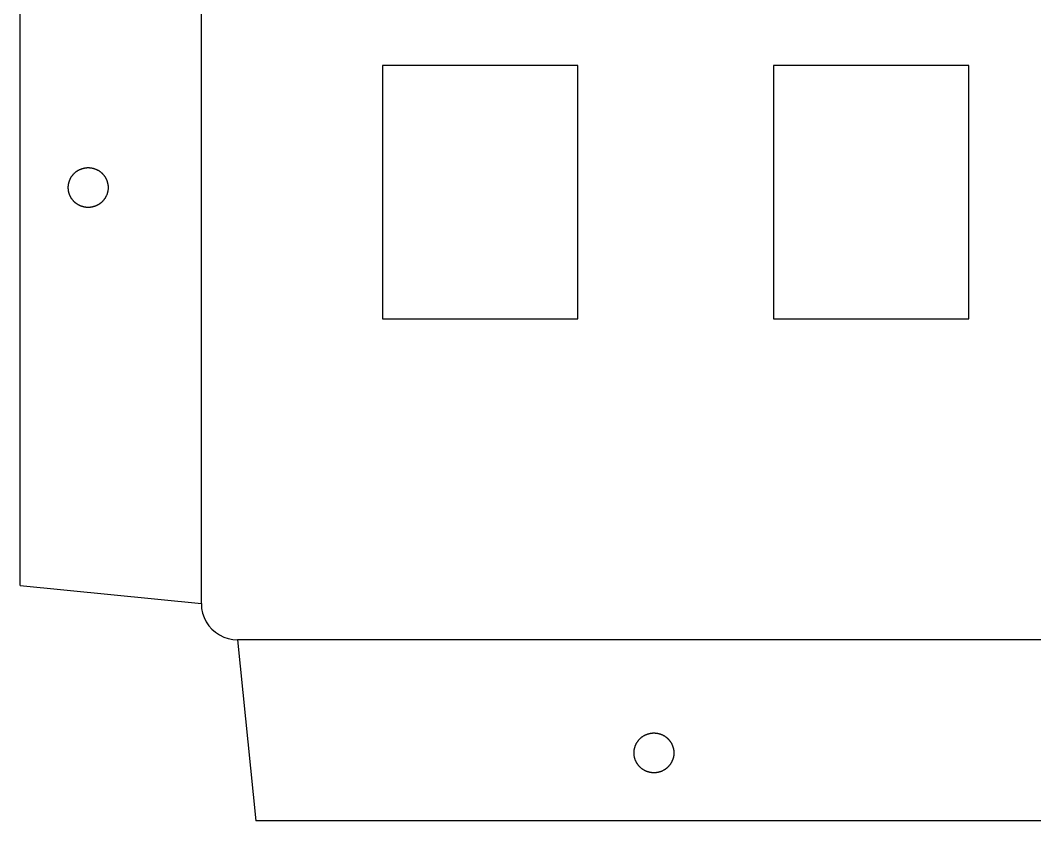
# Model space of a CAD drawing. Header units: metres. Extents: x 13 to 238, y 4 to 739.
# Drawn here: x 12.5 to 124.6, y 3.8 to 92.3 of the extents above; entities that cross this region are included whole.
import ezdxf

# ---------------------------------------------------------------- set-up
doc = ezdxf.new("R2010")
doc.units = ezdxf.units.M

msp = doc.modelspace()

# ---------------------------------------------------------------- linework, layer by layer
at = {"layer": 'Layer0'}
for p, q in [((32.53, 27.84), (32.53, 714.84)), ((12.53, 29.84), (12.53, 712.84)), ((74.13, 87.34), (52.53, 87.34)), ((52.53, 87.34), (52.53, 59.34)), ((74.13, 59.34), (74.13, 87.34)), ((117.33, 87.34), (95.73, 87.34)), ((95.73, 87.34), (95.73, 59.34)), ((117.33, 59.34), (117.33, 87.34)), ((18.2, 75.07), (18.23, 75.1)), ((18.23, 75.1), (18.25, 75.13)), ((18.25, 75.13), (18.27, 75.16)), ((18.27, 75.16), (18.29, 75.19)), ((18.29, 75.19), (18.32, 75.22)), ((18.32, 75.22), (18.34, 75.25)), ((18.34, 75.25), (18.37, 75.28)), ((18.37, 75.28), (18.39, 75.31)), ((18.39, 75.31), (18.42, 75.34)), ((18.42, 75.34), (18.44, 75.37)), ((18.44, 75.37), (18.47, 75.4)), ((18.47, 75.4), (18.5, 75.42)), ((18.5, 75.42), (18.53, 75.45)), ((18.53, 75.45), (18.56, 75.47)), ((18.56, 75.47), (18.58, 75.5)), ((18.58, 75.5), (18.61, 75.53)), ((18.61, 75.53), (18.64, 75.55)), ((18.64, 75.55), (18.67, 75.57)), ((18.67, 75.57), (18.7, 75.6)), ((18.7, 75.6), (18.73, 75.62)), ((18.73, 75.62), (18.77, 75.64)), ((18.77, 75.64), (18.8, 75.66)), ((18.8, 75.66), (18.83, 75.68)), ((18.83, 75.68), (18.86, 75.71)), ((18.86, 75.71), (18.89, 75.73)), ((18.89, 75.73), (18.93, 75.75)), ((18.93, 75.75), (18.96, 75.76)), ((18.96, 75.76), (18.99, 75.78)), ((18.99, 75.78), (19.03, 75.8)), ((19.03, 75.8), (19.06, 75.82)), ((19.06, 75.82), (19.1, 75.83)), ((19.1, 75.83), (19.13, 75.85)), ((19.13, 75.85), (19.17, 75.86)), ((19.17, 75.86), (19.2, 75.88)), ((19.2, 75.88), (19.24, 75.89)), ((19.24, 75.89), (19.28, 75.91)), ((19.28, 75.91), (19.31, 75.92)), ((19.31, 75.92), (19.35, 75.93)), ((19.35, 75.93), (19.38, 75.94)), ((19.38, 75.94), (19.42, 75.95)), ((19.42, 75.95), (19.46, 75.96)), ((19.46, 75.96), (19.5, 75.97)), ((19.5, 75.97), (19.53, 75.98)), ((19.53, 75.98), (19.57, 75.99)), ((19.57, 75.99), (19.61, 76)), ((19.61, 76), (19.65, 76.01)), ((19.65, 76.01), (19.68, 76.01)), ((19.68, 76.01), (19.72, 76.02)), ((19.72, 76.02), (19.76, 76.02)), ((19.76, 76.02), (19.8, 76.03)), ((19.8, 76.03), (19.84, 76.03)), ((19.84, 76.03), (19.87, 76.03)), ((19.87, 76.03), (19.91, 76.04)), ((19.91, 76.04), (19.95, 76.04)), ((19.95, 76.04), (19.99, 76.04)), ((19.99, 76.04), (20.03, 76.04)), ((20.03, 76.04), (20.07, 76.04)), ((20.07, 76.04), (20.1, 76.04)), ((20.1, 76.04), (20.14, 76.04)), ((20.14, 76.04), (20.18, 76.03)), ((20.18, 76.03), (20.22, 76.03)), ((20.22, 76.03), (20.26, 76.03)), ((20.26, 76.03), (20.3, 76.02)), ((20.3, 76.02), (20.33, 76.02)), ((20.33, 76.02), (20.37, 76.01)), ((20.37, 76.01), (20.41, 76.01)), ((20.41, 76.01), (20.45, 76)), ((20.45, 76), (20.48, 75.99)), ((20.48, 75.99), (20.52, 75.98)), ((20.52, 75.98), (20.56, 75.97)), ((20.56, 75.97), (20.6, 75.96)), ((20.6, 75.96), (20.63, 75.95)), ((20.63, 75.95), (20.67, 75.94)), ((20.67, 75.94), (20.71, 75.93)), ((20.71, 75.93), (20.74, 75.92)), ((20.74, 75.92), (20.78, 75.91)), ((20.78, 75.91), (20.82, 75.89)), ((20.82, 75.89), (20.85, 75.88)), ((20.85, 75.88), (20.89, 75.86)), ((20.89, 75.86), (20.92, 75.85)), ((20.92, 75.85), (20.96, 75.83)), ((20.96, 75.83), (20.99, 75.82)), ((20.99, 75.82), (21.03, 75.8)), ((21.03, 75.8), (21.06, 75.78)), ((21.06, 75.78), (21.09, 75.76)), ((21.09, 75.76), (21.13, 75.75)), ((21.13, 75.75), (21.16, 75.73)), ((21.16, 75.73), (21.19, 75.71)), ((21.19, 75.71), (21.23, 75.68)), ((21.23, 75.68), (21.26, 75.66)), ((21.26, 75.66), (21.29, 75.64)), ((21.29, 75.64), (21.32, 75.62)), ((21.32, 75.62), (21.35, 75.6)), ((21.35, 75.6), (21.38, 75.57)), ((21.38, 75.57), (21.41, 75.55)), ((21.41, 75.55), (21.44, 75.53)), ((21.44, 75.53), (21.47, 75.5)), ((21.47, 75.5), (21.5, 75.47)), ((21.5, 75.47), (21.53, 75.45)), ((21.53, 75.45), (21.56, 75.42)), ((21.56, 75.42), (21.58, 75.4)), ((21.58, 75.4), (21.61, 75.37)), ((21.61, 75.37), (21.64, 75.34)), ((21.64, 75.34), (21.66, 75.31)), ((21.66, 75.31), (21.69, 75.28)), ((21.69, 75.28), (21.71, 75.25)), ((21.71, 75.25), (21.74, 75.22)), ((21.74, 75.22), (21.76, 75.19)), ((21.76, 75.19), (21.78, 75.16)), ((21.78, 75.16), (21.81, 75.13)), ((21.81, 75.13), (21.83, 75.1)), ((21.83, 75.1), (21.85, 75.07)), ((17.83, 73.99), (17.84, 74.03)), ((17.83, 73.95), (17.83, 73.99)), ((17.84, 74.11), (17.85, 74.15)), ((17.84, 74.07), (17.84, 74.11)), ((17.84, 74.03), (17.84, 74.07)), ((17.85, 74.18), (17.86, 74.22)), ((17.85, 74.15), (17.85, 74.18)), ((17.86, 74.22), (17.87, 74.26)), ((17.87, 74.26), (17.88, 74.3)), ((17.88, 74.33), (17.89, 74.37)), ((17.88, 74.3), (17.88, 74.33)), ((17.89, 74.37), (17.9, 74.41)), ((17.9, 74.41), (17.91, 74.45)), ((17.91, 74.45), (17.92, 74.48)), ((17.92, 74.48), (17.94, 74.52)), ((17.94, 74.52), (17.95, 74.56)), ((17.95, 74.56), (17.96, 74.59)), ((17.96, 74.59), (17.97, 74.63)), ((17.97, 74.63), (17.99, 74.66)), ((17.99, 74.66), (18, 74.7)), ((18, 74.7), (18.02, 74.73)), ((18.02, 74.73), (18.03, 74.77)), ((18.03, 74.77), (18.05, 74.8)), ((18.05, 74.8), (18.07, 74.84)), ((18.07, 74.84), (18.08, 74.87)), ((18.08, 74.87), (18.1, 74.91)), ((18.1, 74.91), (18.12, 74.94)), ((18.12, 74.94), (18.14, 74.97)), ((18.14, 74.97), (18.16, 75.01)), ((18.16, 75.01), (18.18, 75.04)), ((18.18, 75.04), (18.2, 75.07)), ((21.85, 75.07), (21.87, 75.04)), ((21.87, 75.04), (21.89, 75.01)), ((21.89, 75.01), (21.91, 74.97)), ((21.91, 74.97), (21.93, 74.94)), ((21.93, 74.94), (21.95, 74.91)), ((21.95, 74.91), (21.97, 74.87)), ((21.97, 74.87), (21.99, 74.84)), ((21.99, 74.84), (22, 74.8)), ((22, 74.8), (22.02, 74.77)), ((22.02, 74.77), (22.04, 74.73)), ((22.04, 74.73), (22.05, 74.7)), ((22.05, 74.7), (22.07, 74.66)), ((22.07, 74.66), (22.08, 74.63)), ((22.08, 74.63), (22.09, 74.59)), ((22.09, 74.59), (22.11, 74.56)), ((22.11, 74.56), (22.12, 74.52)), ((22.12, 74.52), (22.13, 74.48)), ((22.13, 74.48), (22.14, 74.45)), ((22.14, 74.45), (22.15, 74.41)), ((22.15, 74.41), (22.16, 74.37)), ((22.16, 74.37), (22.17, 74.33)), ((22.17, 74.33), (22.18, 74.3)), ((22.18, 74.3), (22.19, 74.26)), ((22.19, 74.26), (22.19, 74.22)), ((22.19, 74.22), (22.2, 74.18)), ((22.2, 74.18), (22.21, 74.15)), ((22.21, 74.15), (22.21, 74.11)), ((22.21, 74.11), (22.22, 74.07)), ((22.22, 74.07), (22.22, 74.03)), ((22.22, 74.03), (22.22, 73.99)), ((22.22, 73.99), (22.22, 73.95)), ((17.83, 73.92), (17.83, 73.95)), ((17.83, 73.88), (17.83, 73.92)), ((17.83, 73.84), (17.83, 73.88)), ((17.83, 73.8), (17.83, 73.84)), ((17.83, 73.76), (17.83, 73.8)), ((17.83, 73.72), (17.83, 73.76)), ((17.83, 73.69), (17.83, 73.72)), ((17.84, 73.65), (17.83, 73.69)), ((17.84, 73.61), (17.84, 73.65)), ((17.84, 73.57), (17.84, 73.61)), ((17.85, 73.53), (17.84, 73.57)), ((17.85, 73.5), (17.85, 73.53)), ((17.86, 73.46), (17.85, 73.5)), ((17.87, 73.42), (17.86, 73.46)), ((17.88, 73.38), (17.87, 73.42)), ((17.88, 73.34), (17.88, 73.38)), ((17.89, 73.31), (17.88, 73.34)), ((17.9, 73.27), (17.89, 73.31)), ((17.91, 73.23), (17.9, 73.27)), ((17.92, 73.2), (17.91, 73.23)), ((17.94, 73.16), (17.92, 73.2)), ((17.95, 73.12), (17.94, 73.16)), ((17.96, 73.09), (17.95, 73.12)), ((17.97, 73.05), (17.96, 73.09)), ((17.99, 73.02), (17.97, 73.05)), ((18, 72.98), (17.99, 73.02)), ((18.02, 72.95), (18, 72.98)), ((18.03, 72.91), (18.02, 72.95)), ((18.05, 72.88), (18.03, 72.91)), ((18.07, 72.84), (18.05, 72.88)), ((22, 72.88), (21.99, 72.84)), ((22.02, 72.91), (22, 72.88)), ((22.04, 72.95), (22.02, 72.91)), ((22.05, 72.98), (22.04, 72.95)), ((22.07, 73.02), (22.05, 72.98)), ((22.08, 73.05), (22.07, 73.02)), ((22.09, 73.09), (22.08, 73.05)), ((22.11, 73.12), (22.09, 73.09)), ((22.12, 73.16), (22.11, 73.12)), ((22.13, 73.2), (22.12, 73.16)), ((22.14, 73.23), (22.13, 73.2)), ((22.15, 73.27), (22.14, 73.23)), ((22.16, 73.31), (22.15, 73.27)), ((22.17, 73.34), (22.16, 73.31)), ((22.18, 73.38), (22.17, 73.34)), ((22.19, 73.42), (22.18, 73.38)), ((22.2, 73.5), (22.19, 73.46)), ((22.19, 73.46), (22.19, 73.42)), ((22.21, 73.53), (22.2, 73.5)), ((22.22, 73.61), (22.21, 73.57)), ((22.21, 73.57), (22.21, 73.53)), ((22.22, 73.95), (22.23, 73.92)), ((22.23, 73.76), (22.22, 73.72)), ((22.22, 73.72), (22.22, 73.69)), ((22.22, 73.69), (22.22, 73.65)), ((22.22, 73.65), (22.22, 73.61)), ((22.23, 73.92), (22.23, 73.88)), ((22.23, 73.88), (22.23, 73.84)), ((22.23, 73.84), (22.23, 73.8)), ((22.23, 73.8), (22.23, 73.76)), ((18.08, 72.81), (18.07, 72.84)), ((18.1, 72.77), (18.08, 72.81)), ((18.12, 72.74), (18.1, 72.77)), ((18.14, 72.71), (18.12, 72.74)), ((18.16, 72.67), (18.14, 72.71)), ((18.18, 72.64), (18.16, 72.67)), ((18.2, 72.61), (18.18, 72.64)), ((18.23, 72.58), (18.2, 72.61)), ((18.25, 72.55), (18.23, 72.58)), ((18.27, 72.52), (18.25, 72.55)), ((18.29, 72.49), (18.27, 72.52)), ((18.32, 72.46), (18.29, 72.49)), ((18.34, 72.43), (18.32, 72.46)), ((18.37, 72.4), (18.34, 72.43)), ((18.39, 72.37), (18.37, 72.4)), ((18.42, 72.34), (18.39, 72.37)), ((18.44, 72.31), (18.42, 72.34)), ((18.47, 72.28), (18.44, 72.31)), ((18.5, 72.26), (18.47, 72.28)), ((18.53, 72.23), (18.5, 72.26)), ((18.56, 72.2), (18.53, 72.23)), ((18.58, 72.18), (18.56, 72.2)), ((18.61, 72.15), (18.58, 72.18)), ((18.64, 72.13), (18.61, 72.15)), ((18.67, 72.11), (18.64, 72.13)), ((18.7, 72.08), (18.67, 72.11)), ((18.73, 72.06), (18.7, 72.08)), ((18.77, 72.04), (18.73, 72.06)), ((18.8, 72.02), (18.77, 72.04)), ((18.83, 71.99), (18.8, 72.02)), ((18.86, 71.97), (18.83, 71.99)), ((18.89, 71.95), (18.86, 71.97)), ((18.93, 71.93), (18.89, 71.95)), ((18.96, 71.92), (18.93, 71.93)), ((18.99, 71.9), (18.96, 71.92)), ((19.03, 71.88), (18.99, 71.9)), ((19.06, 71.86), (19.03, 71.88)), ((19.1, 71.85), (19.06, 71.86)), ((19.13, 71.83), (19.1, 71.85)), ((19.17, 71.81), (19.13, 71.83)), ((19.2, 71.8), (19.17, 71.81)), ((19.24, 71.79), (19.2, 71.8)), ((19.28, 71.77), (19.24, 71.79)), ((19.31, 71.76), (19.28, 71.77)), ((19.35, 71.75), (19.31, 71.76)), ((19.38, 71.74), (19.35, 71.75)), ((19.42, 71.73), (19.38, 71.74)), ((19.46, 71.71), (19.42, 71.73)), ((20.63, 71.73), (20.6, 71.71)), ((20.67, 71.74), (20.63, 71.73)), ((20.71, 71.75), (20.67, 71.74)), ((20.74, 71.76), (20.71, 71.75)), ((20.78, 71.77), (20.74, 71.76)), ((20.82, 71.79), (20.78, 71.77)), ((20.85, 71.8), (20.82, 71.79)), ((20.89, 71.81), (20.85, 71.8)), ((20.92, 71.83), (20.89, 71.81)), ((20.96, 71.85), (20.92, 71.83)), ((20.99, 71.86), (20.96, 71.85)), ((21.03, 71.88), (20.99, 71.86)), ((21.06, 71.9), (21.03, 71.88)), ((21.09, 71.92), (21.06, 71.9)), ((21.13, 71.93), (21.09, 71.92)), ((21.16, 71.95), (21.13, 71.93)), ((21.19, 71.97), (21.16, 71.95)), ((21.23, 71.99), (21.19, 71.97)), ((21.26, 72.02), (21.23, 71.99)), ((21.29, 72.04), (21.26, 72.02)), ((21.32, 72.06), (21.29, 72.04)), ((21.35, 72.08), (21.32, 72.06)), ((21.38, 72.11), (21.35, 72.08)), ((21.41, 72.13), (21.38, 72.11)), ((21.44, 72.15), (21.41, 72.13)), ((21.47, 72.18), (21.44, 72.15)), ((21.5, 72.2), (21.47, 72.18)), ((21.53, 72.23), (21.5, 72.2)), ((21.56, 72.26), (21.53, 72.23)), ((21.58, 72.28), (21.56, 72.26)), ((21.61, 72.31), (21.58, 72.28)), ((21.64, 72.34), (21.61, 72.31)), ((21.66, 72.37), (21.64, 72.34)), ((21.69, 72.4), (21.66, 72.37)), ((21.71, 72.43), (21.69, 72.4)), ((21.74, 72.46), (21.71, 72.43)), ((21.76, 72.49), (21.74, 72.46)), ((21.78, 72.52), (21.76, 72.49)), ((21.81, 72.55), (21.78, 72.52)), ((21.83, 72.58), (21.81, 72.55)), ((21.85, 72.61), (21.83, 72.58)), ((21.87, 72.64), (21.85, 72.61)), ((21.89, 72.67), (21.87, 72.64)), ((21.91, 72.71), (21.89, 72.67)), ((21.93, 72.74), (21.91, 72.71)), ((21.95, 72.77), (21.93, 72.74)), ((21.97, 72.81), (21.95, 72.77)), ((21.99, 72.84), (21.97, 72.81)), ((19.5, 71.71), (19.46, 71.71)), ((19.53, 71.7), (19.5, 71.71)), ((19.57, 71.69), (19.53, 71.7)), ((19.61, 71.68), (19.57, 71.69)), ((19.65, 71.67), (19.61, 71.68)), ((19.68, 71.67), (19.65, 71.67)), ((19.72, 71.66), (19.68, 71.67)), ((19.76, 71.66), (19.72, 71.66)), ((19.8, 71.65), (19.76, 71.66)), ((19.84, 71.65), (19.8, 71.65)), ((19.87, 71.65), (19.84, 71.65)), ((19.91, 71.64), (19.87, 71.65)), ((19.95, 71.64), (19.91, 71.64)), ((19.99, 71.64), (19.95, 71.64)), ((20.03, 71.64), (19.99, 71.64)), ((20.07, 71.64), (20.03, 71.64)), ((20.1, 71.64), (20.07, 71.64)), ((20.14, 71.64), (20.1, 71.64)), ((20.18, 71.65), (20.14, 71.64)), ((20.22, 71.65), (20.18, 71.65)), ((20.26, 71.65), (20.22, 71.65)), ((20.3, 71.66), (20.26, 71.65)), ((20.33, 71.66), (20.3, 71.66)), ((20.37, 71.67), (20.33, 71.66)), ((20.41, 71.67), (20.37, 71.67)), ((20.45, 71.68), (20.41, 71.67)), ((20.48, 71.69), (20.45, 71.68)), ((20.52, 71.7), (20.48, 71.69)), ((20.56, 71.71), (20.52, 71.7)), ((20.6, 71.71), (20.56, 71.71)), ((52.53, 59.34), (74.13, 59.34)), ((95.73, 59.34), (117.33, 59.34)), ((12.53, 29.84), (32.53, 27.84)), ((32.53, 27.84), (32.56, 27.32)), ((32.56, 27.32), (32.66, 26.8)), ((32.66, 26.8), (32.83, 26.31)), ((32.83, 26.31), (33.06, 25.84)), ((33.06, 25.84), (33.35, 25.4)), ((33.35, 25.4), (33.7, 25.01)), ((33.7, 25.01), (34.09, 24.67)), ((34.09, 24.67), (34.53, 24.38)), ((34.53, 24.38), (35, 24.14)), ((35, 24.14), (35.49, 23.98)), ((35.49, 23.98), (36.01, 23.87)), ((36.01, 23.87), (36.53, 23.84)), ((36.53, 23.84), (38.53, 3.84)), ((213.53, 23.84), (36.53, 23.84)), ((81.88, 13.44), (81.92, 13.45)), ((81.92, 13.45), (81.96, 13.46)), ((81.96, 13.46), (82, 13.47)), ((82, 13.47), (82.03, 13.48)), ((82.03, 13.48), (82.07, 13.49)), ((82.07, 13.49), (82.11, 13.5)), ((82.11, 13.5), (82.15, 13.51)), ((82.15, 13.51), (82.18, 13.51)), ((82.18, 13.51), (82.22, 13.52)), ((82.22, 13.52), (82.26, 13.52)), ((82.26, 13.52), (82.3, 13.53)), ((82.3, 13.53), (82.34, 13.53)), ((82.34, 13.53), (82.37, 13.53)), ((82.37, 13.53), (82.41, 13.54)), ((82.41, 13.54), (82.45, 13.54)), ((82.45, 13.54), (82.49, 13.54)), ((82.49, 13.54), (82.53, 13.54)), ((82.53, 13.54), (82.57, 13.54)), ((82.57, 13.54), (82.6, 13.54)), ((82.6, 13.54), (82.64, 13.54)), ((82.64, 13.54), (82.68, 13.53)), ((82.68, 13.53), (82.72, 13.53)), ((82.72, 13.53), (82.76, 13.53)), ((82.76, 13.53), (82.8, 13.52)), ((82.8, 13.52), (82.83, 13.52)), ((82.83, 13.52), (82.87, 13.51)), ((82.87, 13.51), (82.91, 13.51)), ((82.91, 13.51), (82.95, 13.5)), ((82.95, 13.5), (82.98, 13.49)), ((82.98, 13.49), (83.02, 13.48)), ((83.02, 13.48), (83.06, 13.47)), ((83.06, 13.47), (83.1, 13.46)), ((83.1, 13.46), (83.13, 13.45)), ((83.13, 13.45), (83.17, 13.44)), ((80.55, 12.3), (80.57, 12.34)), ((80.57, 12.34), (80.58, 12.37)), ((80.58, 12.37), (80.6, 12.41)), ((80.6, 12.41), (80.62, 12.44)), ((80.62, 12.44), (80.64, 12.47)), ((80.64, 12.47), (80.66, 12.51)), ((80.66, 12.51), (80.68, 12.54)), ((80.68, 12.54), (80.7, 12.57)), ((80.7, 12.57), (80.73, 12.6)), ((80.73, 12.6), (80.75, 12.63)), ((80.75, 12.63), (80.77, 12.66)), ((80.77, 12.66), (80.79, 12.69)), ((80.79, 12.69), (80.82, 12.72)), ((80.82, 12.72), (80.84, 12.75)), ((80.84, 12.75), (80.87, 12.78)), ((80.87, 12.78), (80.89, 12.81)), ((80.89, 12.81), (80.92, 12.84)), ((80.92, 12.84), (80.94, 12.87)), ((80.94, 12.87), (80.97, 12.9)), ((80.97, 12.9), (81, 12.92)), ((81, 12.92), (81.03, 12.95)), ((81.03, 12.95), (81.06, 12.97)), ((81.06, 12.97), (81.08, 13)), ((81.08, 13), (81.11, 13.03)), ((81.11, 13.03), (81.14, 13.05)), ((81.14, 13.05), (81.17, 13.07)), ((81.17, 13.07), (81.2, 13.1)), ((81.2, 13.1), (81.23, 13.12)), ((81.23, 13.12), (81.27, 13.14)), ((81.27, 13.14), (81.3, 13.16)), ((81.3, 13.16), (81.33, 13.18)), ((81.33, 13.18), (81.36, 13.21)), ((81.36, 13.21), (81.39, 13.23)), ((81.39, 13.23), (81.43, 13.25)), ((81.43, 13.25), (81.46, 13.26)), ((81.46, 13.26), (81.49, 13.28)), ((81.49, 13.28), (81.53, 13.3)), ((81.53, 13.3), (81.56, 13.32)), ((81.56, 13.32), (81.6, 13.33)), ((81.6, 13.33), (81.63, 13.35)), ((81.63, 13.35), (81.67, 13.36)), ((81.67, 13.36), (81.7, 13.38)), ((81.7, 13.38), (81.74, 13.39)), ((81.74, 13.39), (81.78, 13.41)), ((81.78, 13.41), (81.81, 13.42)), ((81.81, 13.42), (81.85, 13.43)), ((81.85, 13.43), (81.88, 13.44)), ((83.17, 13.44), (83.21, 13.43)), ((83.21, 13.43), (83.24, 13.42)), ((83.24, 13.42), (83.28, 13.41)), ((83.28, 13.41), (83.32, 13.39)), ((83.32, 13.39), (83.35, 13.38)), ((83.35, 13.38), (83.39, 13.36)), ((83.39, 13.36), (83.42, 13.35)), ((83.42, 13.35), (83.46, 13.33)), ((83.46, 13.33), (83.49, 13.32)), ((83.49, 13.32), (83.53, 13.3)), ((83.53, 13.3), (83.56, 13.28)), ((83.56, 13.28), (83.59, 13.26)), ((83.59, 13.26), (83.63, 13.25)), ((83.63, 13.25), (83.66, 13.23)), ((83.66, 13.23), (83.69, 13.21)), ((83.69, 13.21), (83.73, 13.18)), ((83.73, 13.18), (83.76, 13.16)), ((83.76, 13.16), (83.79, 13.14)), ((83.79, 13.14), (83.82, 13.12)), ((83.82, 13.12), (83.85, 13.1)), ((83.85, 13.1), (83.88, 13.07)), ((83.88, 13.07), (83.91, 13.05)), ((83.91, 13.05), (83.94, 13.03)), ((83.94, 13.03), (83.97, 13)), ((83.97, 13), (84, 12.97)), ((84, 12.97), (84.03, 12.95)), ((84.03, 12.95), (84.06, 12.92)), ((84.06, 12.92), (84.08, 12.9)), ((84.08, 12.9), (84.11, 12.87)), ((84.11, 12.87), (84.14, 12.84)), ((84.14, 12.84), (84.16, 12.81)), ((84.16, 12.81), (84.19, 12.78)), ((84.19, 12.78), (84.21, 12.75)), ((84.21, 12.75), (84.24, 12.72)), ((84.24, 12.72), (84.26, 12.69)), ((84.26, 12.69), (84.28, 12.66)), ((84.28, 12.66), (84.31, 12.63)), ((84.31, 12.63), (84.33, 12.6)), ((84.33, 12.6), (84.35, 12.57)), ((84.35, 12.57), (84.37, 12.54)), ((84.37, 12.54), (84.39, 12.51)), ((84.39, 12.51), (84.41, 12.47)), ((84.41, 12.47), (84.43, 12.44)), ((84.43, 12.44), (84.45, 12.41)), ((84.45, 12.41), (84.47, 12.37)), ((84.47, 12.37), (84.49, 12.34)), ((84.49, 12.34), (84.5, 12.3)), ((80.33, 11.49), (80.34, 11.53)), ((80.33, 11.45), (80.33, 11.49)), ((80.33, 11.42), (80.33, 11.45)), ((80.33, 11.38), (80.33, 11.42)), ((80.33, 11.34), (80.33, 11.38)), ((80.33, 11.3), (80.33, 11.34)), ((80.33, 11.26), (80.33, 11.3)), ((80.33, 11.22), (80.33, 11.26)), ((80.33, 11.19), (80.33, 11.22)), ((80.34, 11.61), (80.35, 11.65)), ((80.34, 11.57), (80.34, 11.61)), ((80.34, 11.53), (80.34, 11.57)), ((80.35, 11.68), (80.36, 11.72)), ((80.35, 11.65), (80.35, 11.68)), ((80.36, 11.72), (80.37, 11.76)), ((80.37, 11.76), (80.38, 11.8)), ((80.38, 11.83), (80.39, 11.87)), ((80.38, 11.8), (80.38, 11.83)), ((80.39, 11.87), (80.4, 11.91)), ((80.4, 11.91), (80.41, 11.95)), ((80.41, 11.95), (80.42, 11.98)), ((80.42, 11.98), (80.44, 12.02)), ((80.44, 12.02), (80.45, 12.06)), ((80.45, 12.06), (80.46, 12.09)), ((80.46, 12.09), (80.47, 12.13)), ((80.47, 12.13), (80.49, 12.16)), ((80.49, 12.16), (80.5, 12.2)), ((80.5, 12.2), (80.52, 12.23)), ((80.52, 12.23), (80.53, 12.27)), ((80.53, 12.27), (80.55, 12.3)), ((84.5, 12.3), (84.52, 12.27)), ((84.52, 12.27), (84.54, 12.23)), ((84.54, 12.23), (84.55, 12.2)), ((84.55, 12.2), (84.57, 12.16)), ((84.57, 12.16), (84.58, 12.13)), ((84.58, 12.13), (84.59, 12.09)), ((84.59, 12.09), (84.61, 12.06)), ((84.61, 12.06), (84.62, 12.02)), ((84.62, 12.02), (84.63, 11.98)), ((84.63, 11.98), (84.64, 11.95)), ((84.64, 11.95), (84.65, 11.91)), ((84.65, 11.91), (84.66, 11.87)), ((84.66, 11.87), (84.67, 11.83)), ((84.67, 11.83), (84.68, 11.8)), ((84.68, 11.8), (84.69, 11.76)), ((84.69, 11.76), (84.69, 11.72)), ((84.69, 11.72), (84.7, 11.68)), ((84.7, 11.68), (84.71, 11.65)), ((84.71, 11.65), (84.71, 11.61)), ((84.71, 11.61), (84.72, 11.57)), ((84.72, 11.57), (84.72, 11.53)), ((84.72, 11.53), (84.72, 11.49)), ((84.72, 11.49), (84.72, 11.45)), ((84.72, 11.45), (84.73, 11.42)), ((84.73, 11.26), (84.72, 11.22)), ((84.72, 11.22), (84.72, 11.19)), ((84.73, 11.42), (84.73, 11.38)), ((84.73, 11.38), (84.73, 11.34)), ((84.73, 11.34), (84.73, 11.3)), ((84.73, 11.3), (84.73, 11.26)), ((80.34, 11.15), (80.33, 11.19)), ((80.34, 11.11), (80.34, 11.15)), ((80.34, 11.07), (80.34, 11.11)), ((80.35, 11.03), (80.34, 11.07)), ((80.35, 11), (80.35, 11.03)), ((80.36, 10.96), (80.35, 11)), ((80.37, 10.92), (80.36, 10.96)), ((80.38, 10.88), (80.37, 10.92)), ((80.38, 10.84), (80.38, 10.88)), ((80.39, 10.81), (80.38, 10.84)), ((80.4, 10.77), (80.39, 10.81)), ((80.41, 10.73), (80.4, 10.77)), ((80.42, 10.7), (80.41, 10.73)), ((80.44, 10.66), (80.42, 10.7)), ((80.45, 10.62), (80.44, 10.66)), ((80.46, 10.59), (80.45, 10.62)), ((80.47, 10.55), (80.46, 10.59)), ((80.49, 10.52), (80.47, 10.55)), ((80.5, 10.48), (80.49, 10.52)), ((80.52, 10.45), (80.5, 10.48)), ((80.53, 10.41), (80.52, 10.45)), ((80.55, 10.38), (80.53, 10.41)), ((80.57, 10.34), (80.55, 10.38)), ((80.58, 10.31), (80.57, 10.34)), ((80.6, 10.27), (80.58, 10.31)), ((80.62, 10.24), (80.6, 10.27)), ((80.64, 10.21), (80.62, 10.24)), ((80.66, 10.17), (80.64, 10.21)), ((80.68, 10.14), (80.66, 10.17)), ((80.7, 10.11), (80.68, 10.14)), ((80.73, 10.08), (80.7, 10.11)), ((84.35, 10.11), (84.33, 10.08)), ((84.37, 10.14), (84.35, 10.11)), ((84.39, 10.17), (84.37, 10.14)), ((84.41, 10.21), (84.39, 10.17)), ((84.43, 10.24), (84.41, 10.21)), ((84.45, 10.27), (84.43, 10.24)), ((84.47, 10.31), (84.45, 10.27)), ((84.49, 10.34), (84.47, 10.31)), ((84.5, 10.38), (84.49, 10.34)), ((84.52, 10.41), (84.5, 10.38)), ((84.54, 10.45), (84.52, 10.41)), ((84.55, 10.48), (84.54, 10.45)), ((84.57, 10.52), (84.55, 10.48)), ((84.58, 10.55), (84.57, 10.52)), ((84.59, 10.59), (84.58, 10.55)), ((84.61, 10.62), (84.59, 10.59)), ((84.62, 10.66), (84.61, 10.62)), ((84.63, 10.7), (84.62, 10.66)), ((84.64, 10.73), (84.63, 10.7)), ((84.65, 10.77), (84.64, 10.73)), ((84.66, 10.81), (84.65, 10.77)), ((84.67, 10.84), (84.66, 10.81)), ((84.68, 10.88), (84.67, 10.84)), ((84.69, 10.92), (84.68, 10.88)), ((84.7, 11), (84.69, 10.96)), ((84.69, 10.96), (84.69, 10.92)), ((84.71, 11.03), (84.7, 11)), ((84.72, 11.11), (84.71, 11.07)), ((84.71, 11.07), (84.71, 11.03)), ((84.72, 11.19), (84.72, 11.15)), ((84.72, 11.15), (84.72, 11.11)), ((80.75, 10.05), (80.73, 10.08)), ((80.77, 10.02), (80.75, 10.05)), ((80.79, 9.99), (80.77, 10.02)), ((80.82, 9.96), (80.79, 9.99)), ((80.84, 9.93), (80.82, 9.96)), ((80.87, 9.9), (80.84, 9.93)), ((80.89, 9.87), (80.87, 9.9)), ((80.92, 9.84), (80.89, 9.87)), ((80.94, 9.81), (80.92, 9.84)), ((80.97, 9.78), (80.94, 9.81)), ((81, 9.76), (80.97, 9.78)), ((81.03, 9.73), (81, 9.76)), ((81.06, 9.7), (81.03, 9.73)), ((81.08, 9.68), (81.06, 9.7)), ((81.11, 9.65), (81.08, 9.68)), ((81.14, 9.63), (81.11, 9.65)), ((81.17, 9.61), (81.14, 9.63)), ((81.2, 9.58), (81.17, 9.61)), ((81.23, 9.56), (81.2, 9.58)), ((81.27, 9.54), (81.23, 9.56)), ((81.3, 9.52), (81.27, 9.54)), ((81.33, 9.49), (81.3, 9.52)), ((81.36, 9.47), (81.33, 9.49)), ((81.39, 9.45), (81.36, 9.47)), ((81.43, 9.43), (81.39, 9.45)), ((81.46, 9.42), (81.43, 9.43)), ((81.49, 9.4), (81.46, 9.42)), ((81.53, 9.38), (81.49, 9.4)), ((81.56, 9.36), (81.53, 9.38)), ((81.6, 9.35), (81.56, 9.36)), ((81.63, 9.33), (81.6, 9.35)), ((81.67, 9.31), (81.63, 9.33)), ((81.7, 9.3), (81.67, 9.31)), ((81.74, 9.29), (81.7, 9.3)), ((81.78, 9.27), (81.74, 9.29)), ((81.81, 9.26), (81.78, 9.27)), ((81.85, 9.25), (81.81, 9.26)), ((81.88, 9.24), (81.85, 9.25)), ((81.92, 9.23), (81.88, 9.24)), ((81.96, 9.21), (81.92, 9.23)), ((82, 9.21), (81.96, 9.21)), ((82.03, 9.2), (82, 9.21)), ((82.07, 9.19), (82.03, 9.2)), ((82.11, 9.18), (82.07, 9.19)), ((82.15, 9.17), (82.11, 9.18)), ((82.18, 9.17), (82.15, 9.17)), ((82.22, 9.16), (82.18, 9.17)), ((82.26, 9.16), (82.22, 9.16)), ((82.3, 9.15), (82.26, 9.16)), ((82.34, 9.15), (82.3, 9.15)), ((82.37, 9.15), (82.34, 9.15)), ((82.41, 9.14), (82.37, 9.15)), ((82.45, 9.14), (82.41, 9.14)), ((82.49, 9.14), (82.45, 9.14)), ((82.53, 9.14), (82.49, 9.14)), ((82.57, 9.14), (82.53, 9.14)), ((82.6, 9.14), (82.57, 9.14)), ((82.64, 9.14), (82.6, 9.14)), ((82.68, 9.15), (82.64, 9.14)), ((82.72, 9.15), (82.68, 9.15)), ((82.76, 9.15), (82.72, 9.15)), ((82.8, 9.16), (82.76, 9.15)), ((82.83, 9.16), (82.8, 9.16)), ((82.87, 9.17), (82.83, 9.16)), ((82.91, 9.17), (82.87, 9.17)), ((82.95, 9.18), (82.91, 9.17)), ((82.98, 9.19), (82.95, 9.18)), ((83.02, 9.2), (82.98, 9.19)), ((83.06, 9.21), (83.02, 9.2)), ((83.1, 9.21), (83.06, 9.21)), ((83.13, 9.23), (83.1, 9.21)), ((83.17, 9.24), (83.13, 9.23)), ((83.21, 9.25), (83.17, 9.24)), ((83.24, 9.26), (83.21, 9.25)), ((83.28, 9.27), (83.24, 9.26)), ((83.32, 9.29), (83.28, 9.27)), ((83.35, 9.3), (83.32, 9.29)), ((83.39, 9.31), (83.35, 9.3)), ((83.42, 9.33), (83.39, 9.31)), ((83.46, 9.35), (83.42, 9.33)), ((83.49, 9.36), (83.46, 9.35)), ((83.53, 9.38), (83.49, 9.36)), ((83.56, 9.4), (83.53, 9.38)), ((83.59, 9.42), (83.56, 9.4)), ((83.63, 9.43), (83.59, 9.42)), ((83.66, 9.45), (83.63, 9.43)), ((83.69, 9.47), (83.66, 9.45)), ((83.73, 9.49), (83.69, 9.47)), ((83.76, 9.52), (83.73, 9.49)), ((83.79, 9.54), (83.76, 9.52)), ((83.82, 9.56), (83.79, 9.54)), ((83.85, 9.58), (83.82, 9.56)), ((83.88, 9.61), (83.85, 9.58)), ((83.91, 9.63), (83.88, 9.61)), ((83.94, 9.65), (83.91, 9.63)), ((83.97, 9.68), (83.94, 9.65)), ((84, 9.7), (83.97, 9.68)), ((84.03, 9.73), (84, 9.7)), ((84.06, 9.76), (84.03, 9.73)), ((84.08, 9.78), (84.06, 9.76)), ((84.11, 9.81), (84.08, 9.78)), ((84.14, 9.84), (84.11, 9.81)), ((84.16, 9.87), (84.14, 9.84)), ((84.19, 9.9), (84.16, 9.87)), ((84.21, 9.93), (84.19, 9.9)), ((84.24, 9.96), (84.21, 9.93)), ((84.26, 9.99), (84.24, 9.96)), ((84.28, 10.02), (84.26, 9.99)), ((84.31, 10.05), (84.28, 10.02)), ((84.33, 10.08), (84.31, 10.05)), ((211.53, 3.84), (38.53, 3.84))]:
    msp.add_line(p, q, dxfattribs=at)

doc.saveas('drawing.dxf')
